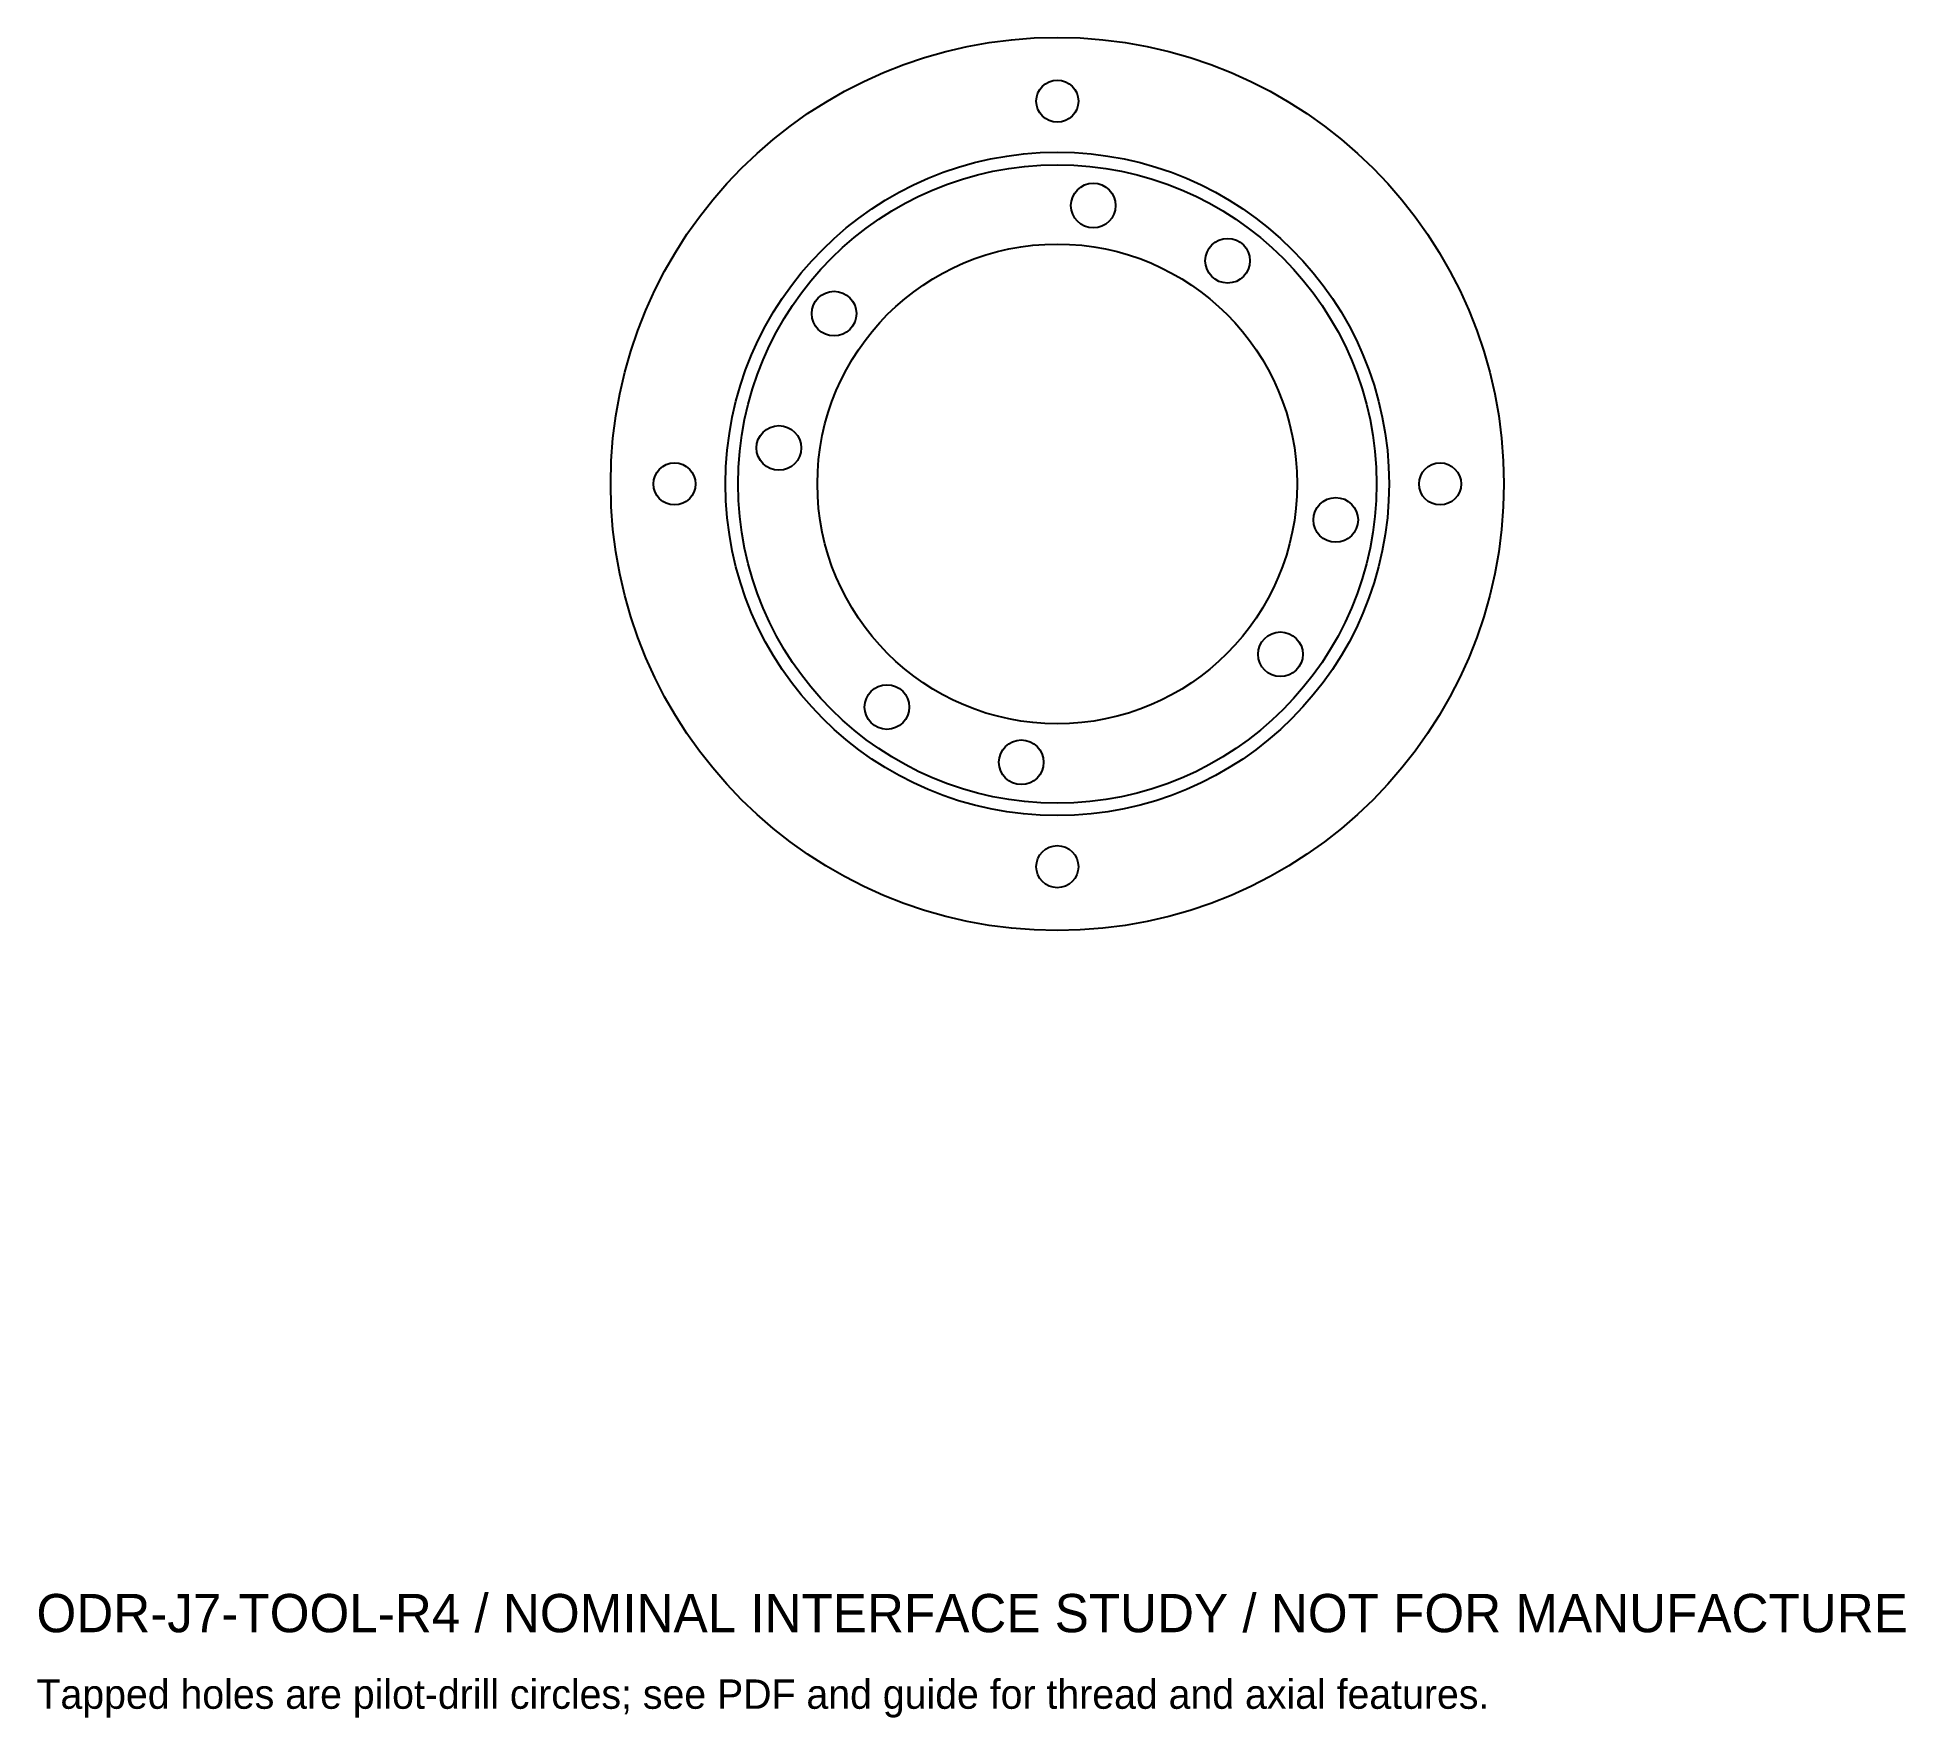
# Model space of a CAD drawing. Header units: millimetres. Extents: x -80 to 66, y -97 to 35.
import ezdxf

# ---------------------------------------------------------------- set-up
doc = ezdxf.new("R2010")
doc.units = ezdxf.units.MM
for name, color, linetype in [('CENTRE_CLEARANCE', 7, 'Continuous'), ('FRONT_SPACER_ID', 7, 'Continuous'), ('HEAD_M4_TAP_DRILL', 7, 'Continuous'), ('M3_CLEARANCE', 7, 'Continuous'), ('OUTLINE', 7, 'Continuous'), ('REAR_SKIRT_ID', 7, 'Continuous')]:
    doc.layers.add(name, color=color, linetype=linetype)

msp = doc.modelspace()

# ---------------------------------------------------------------- linework, layer by layer
at = {"layer": 'CENTRE_CLEARANCE'}
msp.add_circle((0, 0), 18.8, dxfattribs=at)
at = {"layer": 'FRONT_SPACER_ID'}
msp.add_circle((0, 0), 26, dxfattribs=at)
at = {"layer": 'HEAD_M4_TAP_DRILL'}
for centre in [(0, 30), (-30, 0), (30, 0), (0, -30)]:
    msp.add_circle(centre, 1.65, dxfattribs=at)
at = {"layer": 'M3_CLEARANCE'}
for centre in [(2.82, 21.82), (13.35, 17.49), (-17.49, 13.35), (-21.82, 2.82), (21.82, -2.82), (17.49, -13.35), (-13.35, -17.49), (-2.82, -21.82)]:
    msp.add_circle(centre, 1.75, dxfattribs=at)
at = {"layer": 'OUTLINE'}
msp.add_circle((0, 0), 35, dxfattribs=at)
at = {"layer": 'REAR_SKIRT_ID'}
msp.add_circle((0, 0), 25.02, dxfattribs=at)

# ---------------------------------------------------------------- texts
for s, height, p in [('ODR-J7-TOOL-R4 / NOMINAL INTERFACE STUDY / NOT FOR MANUFACTURE', 3, (-80, -90)), ('Tapped holes are pilot-drill circles; see PDF and guide for thread and axial features.', 2.3, (-80, -96))]:
    msp.add_text(s, height=height).set_placement(p)

doc.saveas('drawing.dxf')
